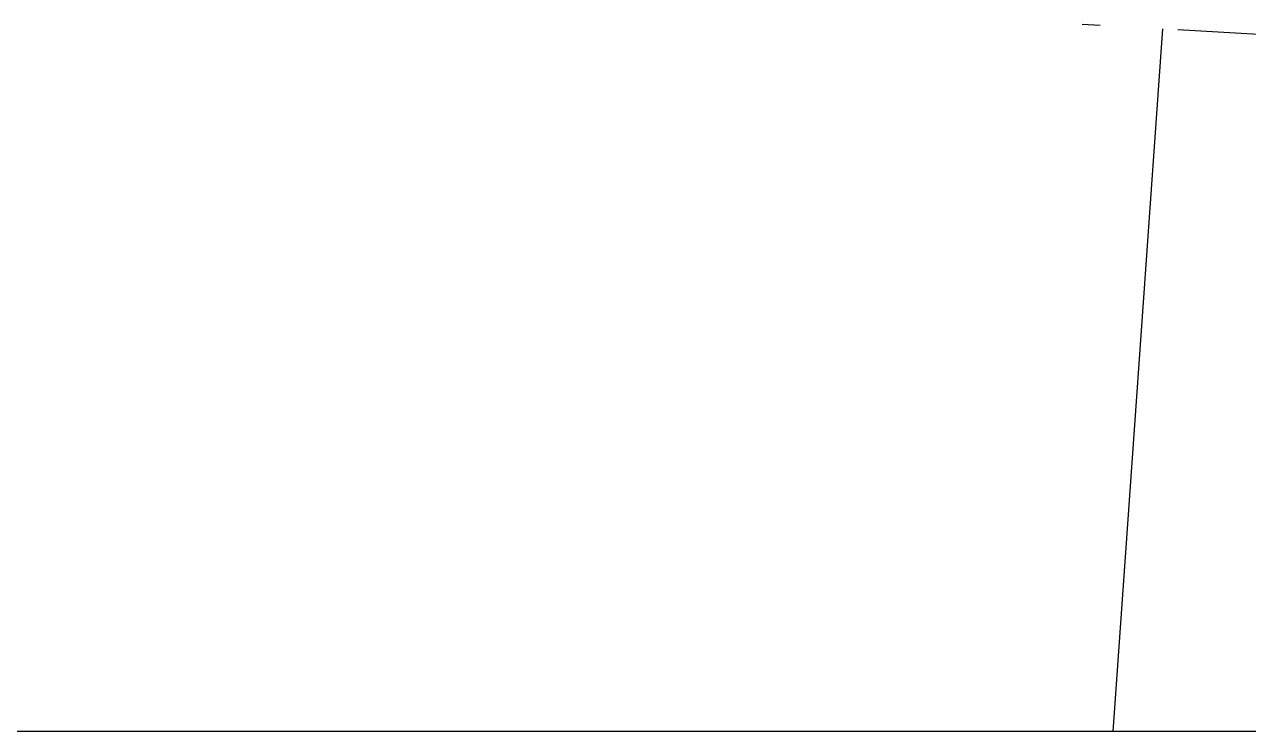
# Model space of a CAD drawing. Header units: inches. Extents: x -10 to 614265, y 0 to 1211110.
# Drawn here: x 612857.9 to 612956.2, y 1207475.2 to 1207532 of the extents above; entities that cross this region are included whole.
import ezdxf

# ---------------------------------------------------------------- set-up
doc = ezdxf.new("R2010")
doc.units = ezdxf.units.IN
doc.header["$MEASUREMENT"] = 0
for name, pattern in [('xref_bct2_tong the$0$200423-khung GT$0$0-HIDDEN', [0.375, 0.25, -0.125]), ('xref_bct2_tong the$0$200423-khung GT$0$HIDDEN', [0.375, 0.25, -0.125]), ('xref_bct2_tong the$0$Dash', [6.35, 3.175, -3.175])]:
    doc.linetypes.add(name, pattern=pattern)
doc.layers.add('xref_bct2_tong the$0$1a-dat o hon hop', color=44, linetype='Continuous')
doc.layers.add('xref_bct2_tong the$0$CHI GIOI XAY DUNG', color=7, linetype='Continuous')
for name, color, linetype, lineweight in [('xref_bct2_tong the$0$200423-khung GT$0$0- le duong', 36, 'Continuous', 18), ('xref_bct2_tong the$0$200423-khung GT$0$0- long duong', 105, 'Continuous', 25), ('xref_bct2_tong the$0$200423-khung GT$0$2030 CGXD', 5, 'xref_bct2_tong the$0$200423-khung GT$0$HIDDEN', 25)]:
    doc.layers.add(name, color=color, linetype=linetype, lineweight=lineweight)

# ---------------------------------------------------------------- blocks, each defined once
blk = doc.blocks.new('xref_bct2_tong the$0$fdgsdhsh')
at = {"layer": 'xref_bct2_tong the$0$1a-dat o hon hop'}
blk.add_lwpolyline([(612424.071, 1208182.792), (613167.718, 1208182.792), (613167.718, 1207475.219), (612424.071, 1207475.219)], close=True, dxfattribs=at)
at = {"layer": 'xref_bct2_tong the$0$200423-khung GT$0$0- le duong'}
blk.add_lwpolyline([(612943.475, 1207543.706, -0.018053), (613083.636, 1207530.881)], format="xyb", dxfattribs=at)
at = {"layer": 'xref_bct2_tong the$0$200423-khung GT$0$0- long duong', "linetype": 'Continuous', "ltscale": 10}
blk.add_lwpolyline([(612949.284, 1207531.615), (612945.286, 1207475.219)], dxfattribs=at)
at = {"layer": 'xref_bct2_tong the$0$200423-khung GT$0$2030 CGXD', "linetype": 'xref_bct2_tong the$0$200423-khung GT$0$0-HIDDEN', "ltscale": 50}
blk.add_arc((612838.499, 1205596.796), 1937.988, 80.219342, 86.913582, dxfattribs=at)

msp = doc.modelspace()

# ---------------------------------------------------------------- block references
at = {"layer": 'xref_bct2_tong the$0$CHI GIOI XAY DUNG', "linetype": 'xref_bct2_tong the$0$Dash', "lineweight": 25, "ltscale": 0.2}
msp.add_blockref('xref_bct2_tong the$0$fdgsdhsh', (0, 0), dxfattribs=at)

doc.saveas('drawing.dxf')
